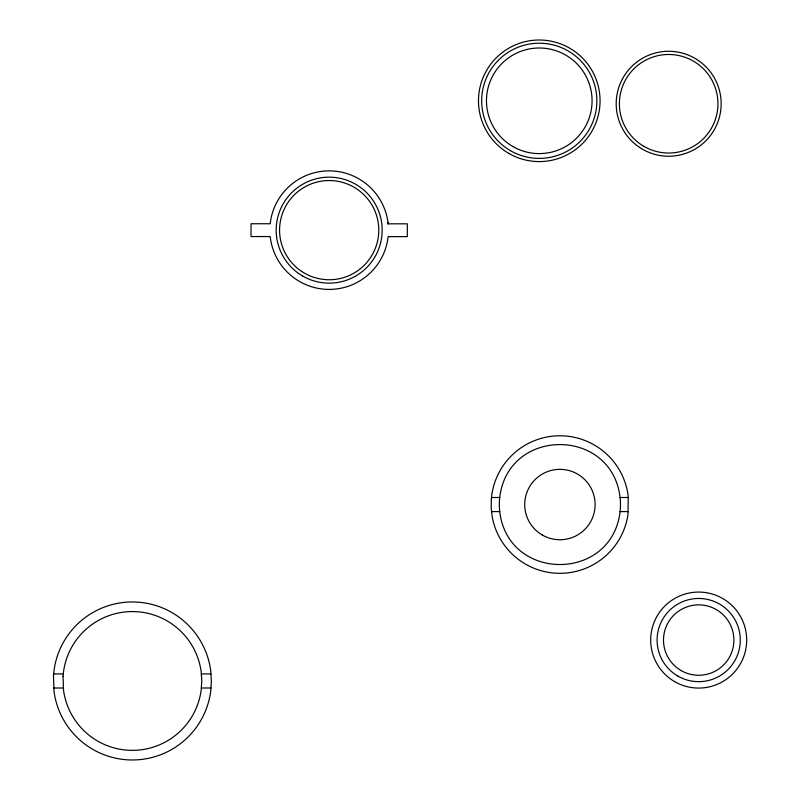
<?xml version="1.0" encoding="UTF-8"?>
<svg xmlns="http://www.w3.org/2000/svg" width="800" height="800" viewBox="0 0 800 800"><rect width="100%" height="100%" fill="white"/><g stroke="black" fill="none" stroke-linecap="round" stroke-linejoin="round"><path stroke-width="1.2" d="M499.74 497.51C507.98 426.93 611.84 426.93 620.08 497.51A60.58 60.58 0 0 1 620.08 511.59C611.84 582.17 507.98 582.17 499.74 511.59A60.58 60.58 0 0 1 499.74 497.51L491.5 497.51M388.12 223.82L407.32 223.82L407.32 236.62L388.12 236.62L387.99 237.89A59.33 59.33 0 0 1 270.36 237.89L270.22 236.55L251.02 236.55L251.02 223.75L270.22 223.75L270.36 222.4A59.33 59.33 0 0 1 387.99 222.4L388.12 223.82L387.99 222.4M620.08 497.51L628.35 497.51M491.47 511.59L499.74 511.59M620.08 511.59L628.33 511.59M53.67 673.92L63.31 673.92M201.39 673.92L211.03 673.92M53.67 688L63.31 688M201.39 688L211.03 688M53.48 675.79L53.99 691.28A79.04 79.04 0 0 0 210.71 691.28L211.38 680.96L210.71 670.65A79.04 79.04 0 0 0 53.99 670.65L53.48 675.79M63.06 676.42L63.51 690.03A69.44 69.44 0 0 0 201.19 690.03L201.79 680.96L201.19 671.9A69.44 69.44 0 0 0 63.51 671.9L63.06 676.42M491.34 498.94L491.19 507.93L492.22 516.88A68.81 68.81 0 0 0 627.97 514.64L628.27 496.73A68.81 68.81 0 0 0 491.85 494.46L491.34 498.94M542.22 534.98A35.2 35.2 0 0 0 595.11 504.66A35.2 35.2 0 0 0 542.41 474.01A35.2 35.2 0 0 0 542.22 534.98M302.68 276.04A52.99 52.99 0 0 0 382.16 230.15A52.99 52.99 0 0 0 302.68 184.26A52.99 52.99 0 0 0 302.68 276.04M301.62 271.39A49.6 49.6 0 0 0 378.67 233.39A49.6 49.6 0 0 0 307.24 185.66A49.6 49.6 0 0 0 301.62 271.39M681.09 670.55A35.2 35.2 0 0 0 733.89 640.07A35.2 35.2 0 0 0 681.09 609.59A35.2 35.2 0 0 0 681.09 670.55M677.89 676.09A41.6 41.6 0 0 0 740.29 640.07A41.6 41.6 0 0 0 677.89 604.04A41.6 41.6 0 0 0 677.89 676.09M674.69 681.64A48 48 0 0 0 746.69 640.07A48 48 0 0 0 674.69 598.5A48 48 0 0 0 674.69 681.64M508.87 153.45A60.8 60.8 0 0 0 600.06 100.8A60.8 60.8 0 0 0 508.87 48.15A60.8 60.8 0 0 0 508.87 153.45M510.47 150.68A57.6 57.6 0 0 0 596.87 100.8A57.6 57.6 0 0 0 510.47 50.92A57.6 57.6 0 0 0 510.47 150.68M512.87 146.52A52.8 52.8 0 0 0 592.07 100.8A52.8 52.8 0 0 0 512.87 55.07A52.8 52.8 0 0 0 512.87 146.52M644.03 146.43A49.28 49.28 0 0 0 717.95 103.76A49.28 49.28 0 0 0 644.03 61.08A49.28 49.28 0 0 0 644.03 146.43M639.52 147.39A52.48 52.48 0 0 0 721.04 107.19A52.48 52.48 0 0 0 645.46 56.69A52.48 52.48 0 0 0 639.52 147.39"/></g></svg>
